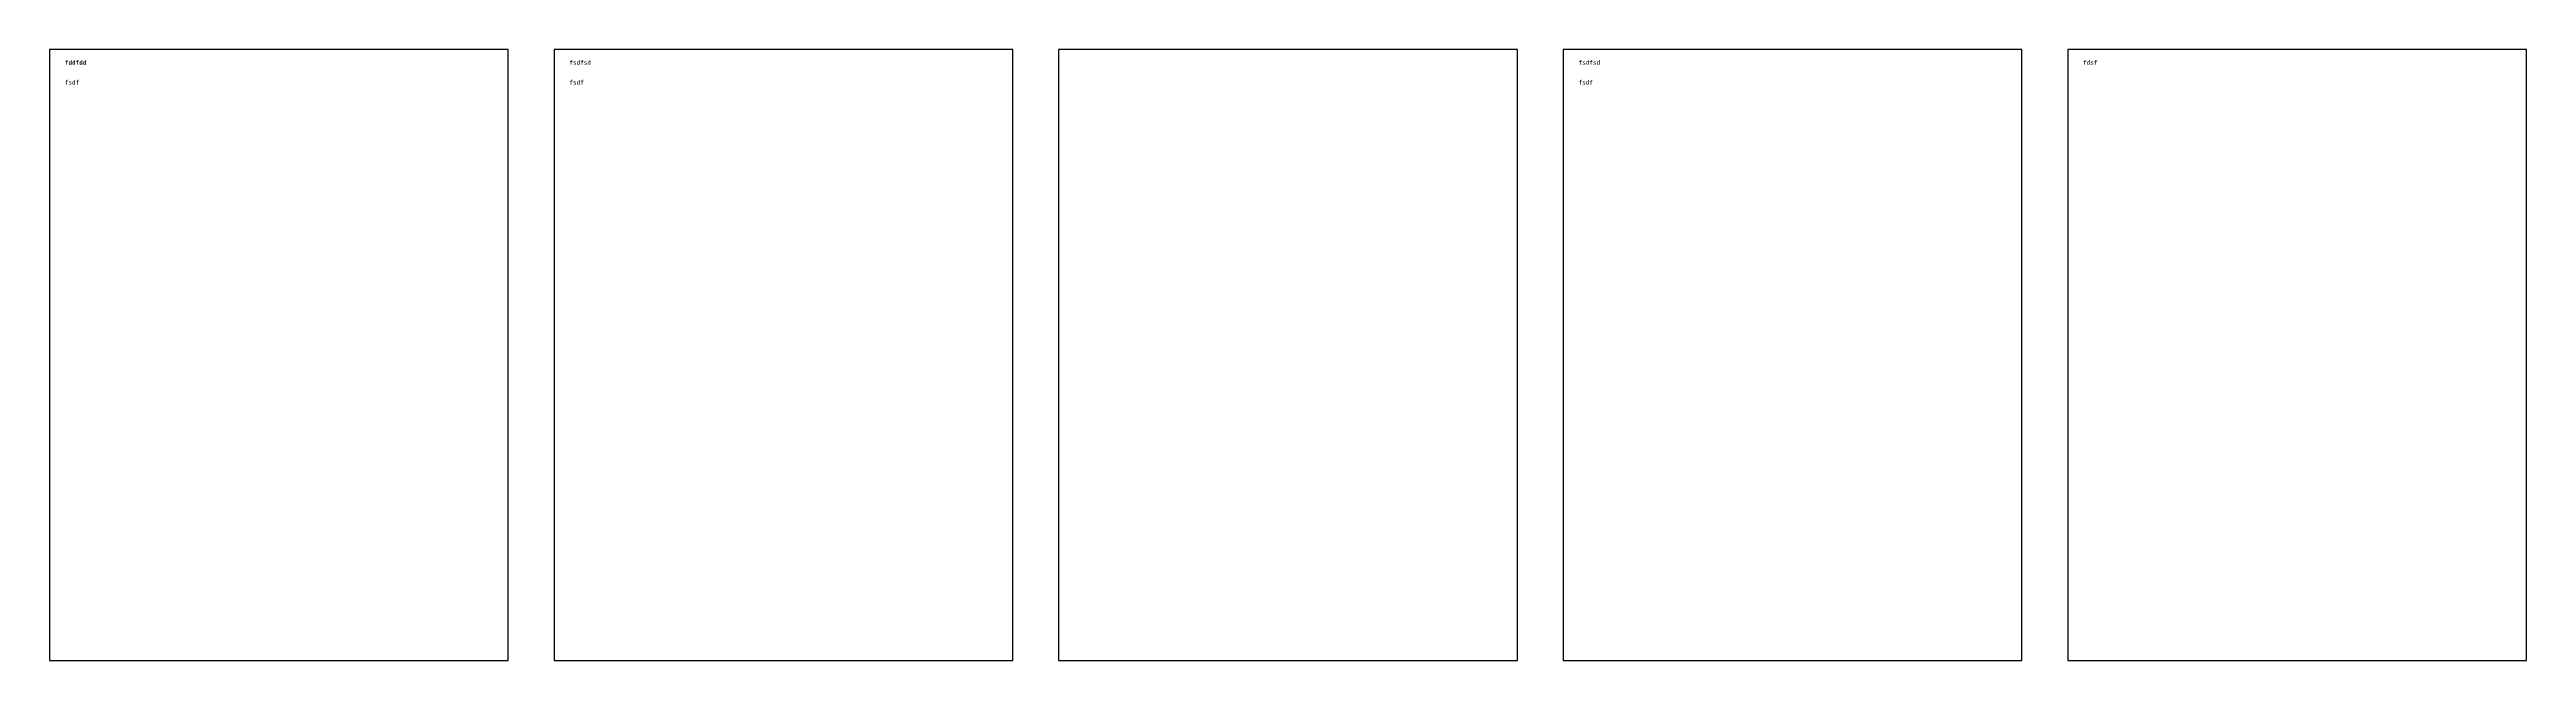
# Model space of a CAD drawing. Header units: millimetres. Extents: x 400 to 3670, y 2000 to 2400.
# Drawn here: x 400 to 2020, y 2000 to 2400 of the extents above; entities that cross this region are included whole.
import ezdxf

# ---------------------------------------------------------------- set-up
doc = ezdxf.new("R2010")
doc.units = ezdxf.units.MM
doc.styles.get("Standard").update_dxf_attribs({"font": 'simkai.ttf'})

msp = doc.modelspace()

# ---------------------------------------------------------------- linework, layer by layer
for p, q in [((700, 2400), (400, 2400)), ((400, 2400), (400, 2000)), ((700, 2400), (400, 2400)), ((400, 2400), (400, 2000)), ((700, 2400), (400, 2400)), ((400, 2400), (400, 2000)), ((700, 2400), (400, 2400)), ((400, 2400), (400, 2000)), ((700, 2000), (700, 2400)), ((700, 2000), (700, 2400)), ((700, 2000), (700, 2400)), ((700, 2000), (700, 2400)), ((1030, 2400), (730, 2400)), ((730, 2400), (730, 2000)), ((1030, 2400), (730, 2400)), ((730, 2400), (730, 2000)), ((1030, 2400), (730, 2400)), ((730, 2400), (730, 2000)), ((1030, 2400), (730, 2400)), ((730, 2400), (730, 2000)), ((1030, 2000), (1030, 2400)), ((1030, 2000), (1030, 2400)), ((1030, 2000), (1030, 2400)), ((1030, 2000), (1030, 2400)), ((1360, 2400), (1060, 2400)), ((1060, 2400), (1060, 2000)), ((1360, 2400), (1060, 2400)), ((1060, 2400), (1060, 2000)), ((1360, 2400), (1060, 2400)), ((1060, 2400), (1060, 2000)), ((1360, 2400), (1060, 2400)), ((1060, 2400), (1060, 2000)), ((1360, 2000), (1360, 2400)), ((1360, 2000), (1360, 2400)), ((1360, 2000), (1360, 2400)), ((1360, 2000), (1360, 2400)), ((1690, 2400), (1390, 2400)), ((1390, 2400), (1390, 2000)), ((1690, 2400), (1390, 2400)), ((1390, 2400), (1390, 2000)), ((1690, 2400), (1390, 2400)), ((1390, 2400), (1390, 2000)), ((1690, 2400), (1390, 2400)), ((1390, 2400), (1390, 2000)), ((1690, 2000), (1690, 2400)), ((1690, 2000), (1690, 2400)), ((1690, 2000), (1690, 2400)), ((1690, 2000), (1690, 2400)), ((2020, 2400), (1720, 2400)), ((1720, 2400), (1720, 2000)), ((2020, 2400), (1720, 2400)), ((1720, 2400), (1720, 2000)), ((2020, 2400), (1720, 2400)), ((1720, 2400), (1720, 2000)), ((2020, 2400), (1720, 2400)), ((1720, 2400), (1720, 2000)), ((2020, 2000), (2020, 2400)), ((2020, 2000), (2020, 2400)), ((2020, 2000), (2020, 2400)), ((2020, 2000), (2020, 2400)), ((400, 2000), (700, 2000)), ((400, 2000), (700, 2000)), ((400, 2000), (700, 2000)), ((400, 2000), (700, 2000)), ((730, 2000), (1030, 2000)), ((730, 2000), (1030, 2000)), ((730, 2000), (1030, 2000)), ((730, 2000), (1030, 2000)), ((1060, 2000), (1360, 2000)), ((1060, 2000), (1360, 2000)), ((1060, 2000), (1360, 2000)), ((1060, 2000), (1360, 2000)), ((1390, 2000), (1690, 2000)), ((1390, 2000), (1690, 2000)), ((1390, 2000), (1690, 2000)), ((1390, 2000), (1690, 2000)), ((1720, 2000), (2020, 2000)), ((1720, 2000), (2020, 2000)), ((1720, 2000), (2020, 2000)), ((1720, 2000), (2020, 2000))]:
    msp.add_line(p, q)

# ---------------------------------------------------------------- texts
for s, p in [('fsdfsd', (410, 2390)), ('fsdfsd', (410, 2390)), ('fdsfds', (410, 2390)), ('fdsfds', (410, 2390)), ('^J', (740, 2390)), ('^J', (740, 2390)), ('fsdf', (740, 2390)), ('fsdf', (740, 2390)), ('fsdfsd', (740, 2390)), ('fsdfsd', (740, 2390)), ('fsdf', (1400, 2390)), ('fsdfsd', (1400, 2390)), ('fdsf', (1730, 2390)), ('fds', (1730, 2390)), ('fsdf', (410, 2377)), ('fsdf', (410, 2377)), ('fsdf', (410, 2377)), ('fsdf', (410, 2377)), ('fsdf', (740, 2377)), ('fsdf', (740, 2377)), ('fsdf', (1400, 2377)), ('^J', (410, 2338)), ('^J', (740, 2325)), ('^J', (740, 2208)), ('^J', (410, 2104))]:
    msp.add_text(s, height=3).set_placement(p)

doc.saveas('drawing.dxf')
